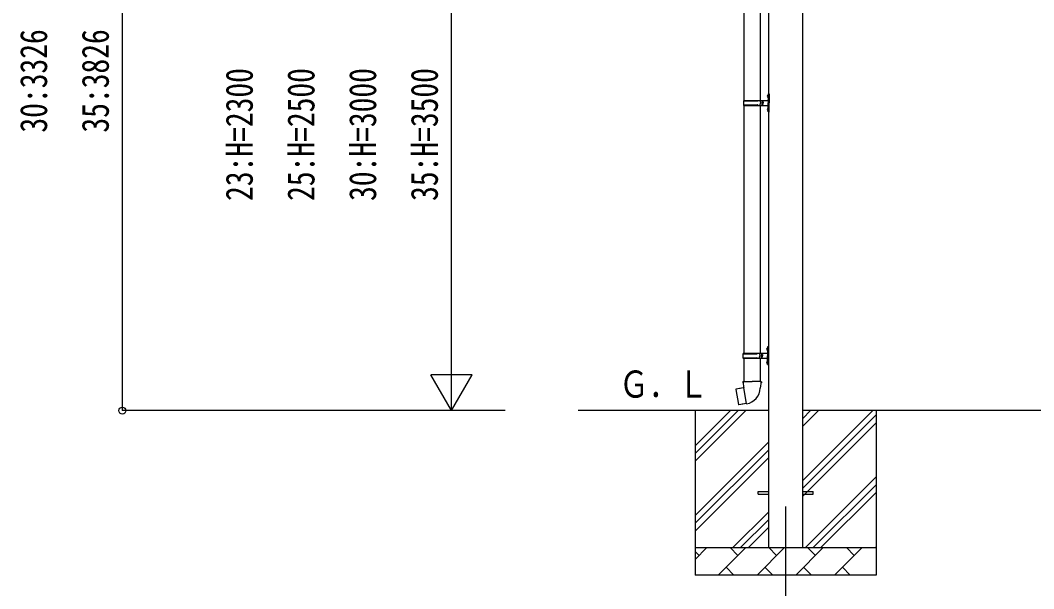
# Model space of a CAD drawing. Units: millimetres, scale not verified. Extents: x -12615 to 12615, y -8910 to 8910.
# Drawn here: x -3932 to -236, y -5632 to -3558 of the extents above; entities that cross this region are included whole.
import ezdxf
from ezdxf.enums import TextEntityAlignment as Align

# ---------------------------------------------------------------- set-up
doc = ezdxf.new("R2010")
doc.units = ezdxf.units.MM
doc.header["$LTSCALE"] = 40
for name, color, linetype in [('0-3_YKK_12', 2, 'Continuous'), ('0-4_YKK_13', 4, 'Continuous'), ('0-5_YKK_A1', 4, 'Continuous'), ('0-6_YKK_D', 6, 'Continuous')]:
    doc.layers.add(name, color=color, linetype=linetype)
doc.styles.add('ＭＳ ゴシック', font='')
doc.styles.get('ＭＳ ゴシック').set_extended_font_data('MS Gothic')

msp = doc.modelspace()

# ---------------------------------------------------------------- linework, layer by layer
at = {"layer": '0-3_YKK_12'}
msp.add_line((-1141.16, -5332.18), (-1141.16, -5832.18), dxfattribs=at)
at = {"layer": '0-4_YKK_13'}
for p, q in [((-1293.66, -2946.18), (-1293.66, -3850.68)), ((-1233.66, -2946.18), (-1233.66, -3850.68)), ((-1207.46, -3833.54), (-1205.41, -3834.53)), ((-1206.19, -3831.53), (-1205.56, -3831.53)), ((-1206.19, -3831.53), (-1206.19, -3839.83)), ((-1206.19, -3839.83), (-1205.56, -3839.83)), ((-1205.56, -3831.53), (-1205.56, -3839.83)), ((-1205.56, -3831.53), (-1205.16, -3831.93)), ((-1205.56, -3839.83), (-1205.16, -3839.43)), ((-1205.41, -3834.53), (-1204.8, -3835.68)), ((-1205.16, -3827.68), (-1202.16, -3826.18)), ((-1205.16, -3827.68), (-1205.16, -3859.68)), ((-1205.16, -3831.93), (-1205.16, -3839.43)), ((-1202.16, -3826.18), (-1202.16, -3859.68)), ((-1202.16, -3826.18), (-1201.16, -3826.18)), ((-1201.16, -3826.18), (-1201.16, -3859.68)), ((-1294.16, -3852.68), (-1243.83, -3852.68)), ((-1294.16, -3866.68), (-1243.83, -3866.68)), ((-1293.66, -3868.68), (-1293.66, -4773.18)), ((-1293.16, -3850.68), (-1207.16, -3850.68)), ((-1293.16, -3850.68), (-1293.16, -3852.68)), ((-1293.16, -3868.68), (-1293.16, -3866.68)), ((-1293.16, -3868.68), (-1207.16, -3868.68)), ((-1234.16, -3850.68), (-1234.16, -3855.18)), ((-1234.16, -3855.18), (-1232.16, -3855.18)), ((-1234.16, -3868.68), (-1234.16, -3864.18)), ((-1234.16, -3864.18), (-1232.16, -3864.18)), ((-1233.66, -3868.68), (-1233.66, -4773.18)), ((-1232.16, -3855.18), (-1232.16, -3859.68)), ((-1232.16, -3864.18), (-1232.16, -3859.68)), ((-1226.16, -3850.68), (-1226.16, -3859.68)), ((-1226.16, -3855.18), (-1223.16, -3855.18)), ((-1226.16, -3868.68), (-1226.16, -3859.68)), ((-1226.16, -3864.18), (-1223.16, -3864.18)), ((-1223.16, -3855.18), (-1223.16, -3859.68)), ((-1223.16, -3864.18), (-1223.16, -3859.68)), ((-1206.19, -3879.53), (-1205.56, -3879.53)), ((-1206.19, -3879.53), (-1206.19, -3887.83)), ((-1205.56, -3879.53), (-1205.56, -3887.83)), ((-1205.56, -3879.53), (-1205.16, -3879.93)), ((-1205.16, -3891.68), (-1205.16, -3859.68)), ((-1205.16, -3879.93), (-1205.16, -3887.43)), ((-1202.16, -3893.18), (-1202.16, -3859.68)), ((-1201.16, -3893.18), (-1201.16, -3859.68)), ((-1207.46, -3881.54), (-1205.41, -3882.53)), ((-1206.19, -3887.83), (-1205.56, -3887.83)), ((-1205.56, -3887.83), (-1205.16, -3887.43)), ((-1205.41, -3882.53), (-1204.8, -3883.68)), ((-1205.16, -3891.68), (-1202.16, -3893.18)), ((-1202.16, -3893.18), (-1201.16, -3893.18)), ((-1209.96, -4756.04), (-1207.91, -4757.03)), ((-1208.69, -4754.03), (-1208.06, -4754.03)), ((-1208.69, -4754.03), (-1208.69, -4762.33)), ((-1208.69, -4762.33), (-1208.06, -4762.33)), ((-1208.06, -4754.03), (-1208.06, -4762.33)), ((-1208.06, -4754.03), (-1207.66, -4754.43)), ((-1208.06, -4762.33), (-1207.66, -4761.93)), ((-1207.91, -4757.03), (-1207.3, -4758.18)), ((-1207.66, -4750.18), (-1204.66, -4748.68)), ((-1207.66, -4750.18), (-1207.66, -4782.18)), ((-1207.66, -4754.43), (-1207.66, -4761.93)), ((-1204.66, -4748.68), (-1204.66, -4782.18)), ((-1204.66, -4748.68), (-1203.66, -4748.68)), ((-1203.66, -4748.68), (-1203.66, -4782.18)), ((-1296.66, -4775.18), (-1246.33, -4775.18)), ((-1296.66, -4789.18), (-1246.33, -4789.18)), ((-1295.66, -4773.18), (-1209.66, -4773.18)), ((-1295.66, -4773.18), (-1295.66, -4775.18)), ((-1295.66, -4791.18), (-1295.66, -4789.18)), ((-1295.66, -4791.18), (-1209.66, -4791.18)), ((-1293.66, -4791.18), (-1293.66, -4876.11)), ((-1236.66, -4773.18), (-1236.66, -4777.68)), ((-1236.66, -4777.68), (-1234.66, -4777.68)), ((-1236.66, -4791.18), (-1236.66, -4786.68)), ((-1236.66, -4786.68), (-1234.66, -4786.68)), ((-1234.66, -4777.68), (-1234.66, -4782.18)), ((-1234.66, -4786.68), (-1234.66, -4782.18)), ((-1233.66, -4791.18), (-1233.66, -4876.11)), ((-1228.66, -4773.18), (-1228.66, -4782.18)), ((-1228.66, -4777.68), (-1225.66, -4777.68)), ((-1228.66, -4791.18), (-1228.66, -4782.18)), ((-1228.66, -4786.68), (-1225.66, -4786.68)), ((-1225.66, -4777.68), (-1225.66, -4782.18)), ((-1225.66, -4786.68), (-1225.66, -4782.18)), ((-1209.96, -4804.04), (-1207.91, -4805.03)), ((-1208.69, -4802.03), (-1208.06, -4802.03)), ((-1208.69, -4802.03), (-1208.69, -4810.33)), ((-1208.06, -4802.03), (-1208.06, -4810.33)), ((-1208.06, -4802.03), (-1207.66, -4802.43)), ((-1207.66, -4814.18), (-1207.66, -4782.18)), ((-1207.66, -4802.43), (-1207.66, -4809.93)), ((-1204.66, -4815.68), (-1204.66, -4782.18)), ((-1203.66, -4815.68), (-1203.66, -4782.18)), ((-1208.69, -4810.33), (-1208.06, -4810.33)), ((-1208.06, -4810.33), (-1207.66, -4809.93)), ((-1207.91, -4805.03), (-1207.3, -4806.18)), ((-1207.66, -4814.18), (-1204.66, -4815.68)), ((-1204.66, -4815.68), (-1203.66, -4815.68)), ((-1295.51, -4876.11), (-1297.66, -4876.89)), ((-1297.66, -4876.89), (-1297.66, -4880.51)), ((-1295.51, -4876.11), (-1263.66, -4876.11)), ((-1295.51, -4876.11), (-1295.42, -4881.33)), ((-1231.81, -4876.11), (-1263.66, -4876.11)), ((-1231.81, -4876.11), (-1229.66, -4876.89)), ((-1229.66, -4876.89), (-1229.66, -4880.51)), ((-1322.12, -4904.56), (-1322.93, -4905.73)), ((-1322.93, -4905.73), (-1313.31, -4960.29)), ((-1294.25, -4899.31), (-1322.12, -4904.56)), ((-1309.38, -4901.96), (-1309.59, -4902.2)), ((-1297.66, -4880.51), (-1295.42, -4881.33)), ((-1295.42, -4881.33), (-1295.16, -4896.11)), ((-1295.16, -4896.11), (-1293.81, -4898.11)), ((-1283.89, -4956.61), (-1294.03, -4899.13)), ((-1294, -4898.31), (-1294, -4899.02)), ((-1293.81, -4898.11), (-1293.84, -4898.12)), ((-1233.47, -4898.05), (-1233.54, -4900.21)), ((-1232.16, -4896.11), (-1233.47, -4898.05)), ((-1229.66, -4880.51), (-1231.9, -4881.33)), ((-1299.28, -4959.2), (-1299.56, -4959.05)), ((-1283.59, -4957.37), (-1283.83, -4956.71)), ((-1241.16, -5277.68), (-1203.66, -5277.68)), ((-1241.16, -5286.68), (-1241.16, -5277.68)), ((-1078.66, -5277.68), (-1041.16, -5277.68)), ((-1041.16, -5286.68), (-1041.16, -5277.68)), ((-1241.16, -5286.68), (-1203.66, -5286.68)), ((-1078.66, -5286.68), (-1041.16, -5286.68))]:
    msp.add_line(p, q, dxfattribs=at)
for points in [[(-1207.46, -3837.83), (-1205.41, -3836.83), (-1204.8, -3835.68)], [(-1207.46, -3885.83), (-1205.41, -3884.83), (-1204.8, -3883.68)], [(-1209.96, -4760.33), (-1207.91, -4759.33), (-1207.3, -4758.18)], [(-1209.96, -4808.33), (-1207.91, -4807.33), (-1207.3, -4806.18)], [(-1231.81, -4876.11), (-1231.9, -4881.33), (-1232.16, -4896.11)], [(-1307.13, -4901.74), (-1307.41, -4901.59), (-1309.38, -4901.96)], [(-1284.16, -4956.51), (-1312.15, -4961.11), (-1313.31, -4960.29)], [(-1297.1, -4958.64), (-1297.31, -4958.88), (-1299.28, -4959.2)]]:
    msp.add_lwpolyline(points, dxfattribs=at)
for centre, radius, start, end in [((-1201.86, -3835.68), 6, 136.21765, 223.78235), ((-1245.41, -3859.68), 49.25, 171.82876, 180.00002), ((-1245.41, -3859.68), 49.25, 180.00002, 188.17127), ((-1243.83, -3850.68), 2, 270, 359.99998), ((-1243.83, -3868.68), 2, 0.00005, 90.00004), ((-1201.86, -3883.68), 6, 136.21765, 223.78235), ((-1207.16, -3848.68), 2, 270, 359.99998), ((-1207.16, -3870.68), 2, 0.00005, 90.00004), ((-1204.36, -4758.18), 6, 136.21765, 223.78235), ((-1247.91, -4782.18), 49.25, 171.82876, 180.00002), ((-1247.91, -4782.18), 49.25, 180.00002, 188.17127), ((-1246.33, -4773.18), 2, 270, 359.99998), ((-1246.33, -4791.18), 2, 0.00005, 90.00004), ((-1204.36, -4806.18), 6, 136.21765, 223.78235), ((-1209.66, -4771.18), 2, 270, 359.99998), ((-1209.66, -4793.18), 2, 0.00005, 90.00004), ((-1294.3, -4899.02), 0.3, 280.66842, 0), ((-1293.8, -4898.31), 0.2, 100, 180), ((-1293.81, -4898.11), 60.3, 279.96938, 358), ((-1284.11, -4956.81), 0.3, 20, 99.33158), ((-1283.4, -4957.3), 0.2, 200, 279.96938)]:
    msp.add_arc(centre, radius, start, end, dxfattribs=at)
at = {"layer": '0-5_YKK_A1'}
for p, q in [((-1203.66, -2684.68), (-1203.66, -5482.18)), ((-1078.66, -5482.18), (-1078.66, -2684.68)), ((-1203.66, -4982.18), (-1897.82, -4982.18)), ((-1471.16, -4982.18), (-1471.16, -5582.18)), ((-1471.16, -5167.23), (-1286.11, -4982.18)), ((-1471.16, -5138.95), (-1314.39, -4982.18)), ((-1471.16, -5110.67), (-1342.68, -4982.18)), ((596.34, -4982.18), (-1078.66, -4982.18)), ((-1078.66, -5237.28), (-823.56, -4982.18)), ((-1078.66, -5039.29), (-1021.55, -4982.18)), ((-1078.66, -5011.01), (-1049.83, -4982.18)), ((-811.16, -4982.18), (-811.16, -5582.18)), ((-1078.66, -5265.57), (-811.16, -4998.07)), ((-1078.66, -5293.85), (-811.16, -5026.35)), ((-1471.16, -5365.22), (-1203.66, -5097.72)), ((-1471.16, -5393.51), (-1203.66, -5126.01)), ((-1471.16, -5421.79), (-1203.66, -5154.29)), ((-1069, -5482.18), (-811.16, -5224.34)), ((-1040.72, -5482.18), (-811.16, -5252.62)), ((-1012.43, -5482.18), (-811.16, -5280.91)), ((-1333.56, -5482.18), (-1203.66, -5352.28)), ((-1305.27, -5482.18), (-1203.66, -5380.57)), ((-1276.99, -5482.18), (-1203.66, -5408.85)), ((-1471.16, -5482.18), (-811.16, -5482.18)), ((-1471.16, -5525.08), (-1428.26, -5482.18)), ((-1456.82, -5510.74), (-1471.16, -5496.4)), ((-1386.84, -5582.18), (-1286.84, -5482.18)), ((-1315.4, -5510.74), (-1343.95, -5482.18)), ((-1245.42, -5582.18), (-1145.42, -5482.18)), ((-1173.98, -5510.74), (-1202.53, -5482.18)), ((-1104, -5582.18), (-1004, -5482.18)), ((-1032.55, -5510.74), (-1061.11, -5482.18)), ((-962.58, -5582.18), (-862.58, -5482.18)), ((-891.13, -5510.74), (-919.69, -5482.18)), ((-814.44, -5482.18), (-811.16, -5478.9)), ((-1358.29, -5553.63), (-1329.74, -5582.18)), ((-1216.87, -5553.63), (-1188.32, -5582.18)), ((-1075.45, -5553.63), (-1046.89, -5582.18)), ((-934.03, -5553.63), (-905.47, -5582.18)), ((-811.16, -5582.18), (-1471.16, -5582.18))]:
    msp.add_line(p, q, dxfattribs=at)
at = {"layer": '0-6_YKK_D'}
for p, q in [((-3559.76, -4982.18), (-3559.76, -2356.24)), ((-2359.76, -4832.18), (-2359.76, -2832.18)), ((-2359.76, -4982.18), (-2359.76, -4722.38)), ((-2359.76, -4982.18), (-2434.76, -4852.28)), ((-2284.76, -4852.28), (-2434.76, -4852.28)), ((-2359.76, -4982.18), (-2284.76, -4852.28)), ((-2163.8, -4982.18), (-3560.76, -4982.18)), ((-2163.8, -4982.18), (-2360.76, -4982.18))]:
    msp.add_line(p, q, dxfattribs=at)
msp.add_circle((-3559.76, -4982.18), 12.75, dxfattribs=at)

# ---------------------------------------------------------------- texts
at = {"layer": '0-5_YKK_A1', "style": 'ＭＳ ゴシック', "width": 0.8}
msp.add_text('Ｇ．Ｌ', height=98.97, dxfattribs=at).set_placement((-1748.22, -4964.61), align=Align.BOTTOM_LEFT)
at = {"layer": '0-6_YKK_D', "style": 'ＭＳ ゴシック', "width": 0.8}
for s, p in [('30:3326', (-3804.76, -3968.01)), ('35:3826', (-3579.76, -3968.01)), ('23:H=2300', (-3054.76, -4217.38)), ('25:H=2500', (-2829.76, -4217.38)), ('30:H=3000', (-2604.76, -4217.38)), ('35:H=3500', (-2379.76, -4217.38))]:
    msp.add_text(s, height=98.97, rotation=90, dxfattribs=at).set_placement(p, align=Align.BOTTOM_LEFT)

doc.saveas('drawing.dxf')
